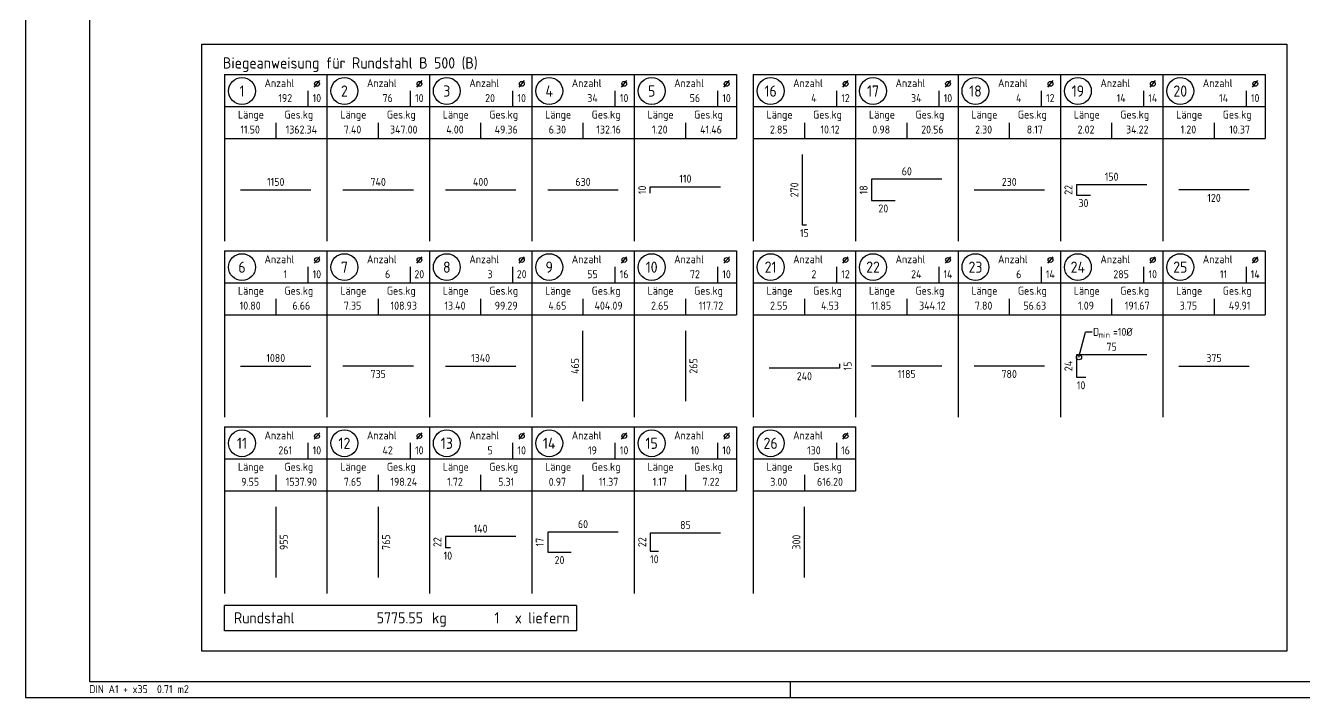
# Model space of a CAD drawing. Extents: x 0 to 76.8, y 0 to 29.7.
# Drawn here: x 0 to 19.98, y 0 to 10.49 of the extents above; entities that cross this region are included whole.
import ezdxf
from ezdxf.enums import TextEntityAlignment as Align

# ---------------------------------------------------------------- set-up
doc = ezdxf.new("R2010")
doc.units = 0
doc.header["$LTSCALE"] = 0.5
doc.linetypes.add('AUSGEZOGEN', pattern=[1000.01, 1000, 0.01])
for name, color, linetype in [('HILFE', 7, 'Continuous'), ('RAHMEN', 7, 'Continuous'), ('RND', 7, 'Continuous'), ('RND_BILD', 7, 'Continuous'), ('TEXT', 7, 'Continuous')]:
    doc.layers.add(name, color=color, linetype=linetype)
doc.styles.add('txt', font='isocp.shx')

# ---------------------------------------------------------------- blocks, each defined once
blk = doc.blocks.new('A1-35-0')
at = {"layer": 'RAHMEN'}
for p, q in [((0, 59.4), (0, 0)), ((0, 0), (118.9, 0))]:
    blk.add_line(p, q, dxfattribs=at)
at = {"layer": 'RAHMEN', "color": 5}
for p, q in [((2, 58.9), (2, 0.5)), ((2, 0.5), (118.4, 0.5))]:
    blk.add_line(p, q, dxfattribs=at)
at = {"layer": 'RAHMEN', "color": 7}
blk.add_line((23.9, 0), (23.9, 0.5), dxfattribs=at)
at = {"layer": 'RAHMEN', "color": 7, "style": 'txt'}
blk.add_text('DIN A1 + x35  0.71 m2', height=0.25, dxfattribs=at).set_placement((1.989, 0.133))
blk = doc.blocks.new('RND_LIS2')
at = {"layer": 'RND', "color": 3, "linetype": 'Continuous'}
for p, q in [((0, 0), (0, -5.2)), ((0, 0), (3.2, 0)), ((3.2, 0), (3.2, -2)), ((2.6, -0.503), (2.6, -1)), ((0, -1), (3.2, -1)), ((1.6, -1.503), (1.6, -2)), ((0, -2), (3.2, -2))]:
    blk.add_line(p, q, dxfattribs=at)
at = {"layer": 'RND', "color": 7, "linetype": 'Continuous'}
blk.add_line((2.805, -0.39), (2.973, -0.186), dxfattribs=at)
at = {"layer": 'RND', "color": 1, "linetype": 'Continuous'}
blk.add_circle((0.545, -0.513), 0.42, dxfattribs=at)
at = {"layer": 'RND', "color": 7, "linetype": 'Continuous'}
blk.add_circle((2.889, -0.288), 0.075, dxfattribs=at)
at = {"layer": 'RND', "color": 7, "linetype": 'Continuous', "style": 'txt'}
for s, p in [('Anzahl', (1.249, -0.391)), ('Länge', (0.42, -1.373)), ('Ges.kg', (1.872, -1.373))]:
    blk.add_text(s, height=0.25, dxfattribs=at).set_placement(p)
at = {"layer": 'RND', "color": 1, "linetype": 'Continuous', "style": 'txt'}
blk.add_attdef('POS1', text='', height=0.35, dxfattribs=at).set_placement((0.545, -0.513), align=Align.MIDDLE)
at = {"layer": 'RND', "color": 7, "linetype": 'Continuous', "style": 'txt'}
for tag, p in [('STK1', (1.897, -0.859)), ('DS1', (2.885, -0.859)), ('LANG1', (0.8, -1.841)), ('GEW', (2.4, -1.841))]:
    blk.add_attdef(tag, text='', height=0.25, dxfattribs=at).set_placement(p, align=Align.CENTER)
blk = doc.blocks.new('RND_SUM')
at = {"layer": 'RND', "color": 5, "linetype": 'Continuous'}
for p, q in [((0, 0), (0, 0.8)), ((11, 0.8), (0, 0.8)), ((11, 0.8), (11, 0)), ((11, 0), (0, 0))]:
    blk.add_line(p, q, dxfattribs=at)
at = {"layer": 'RND', "color": 1, "linetype": 'Continuous', "style": 'txt'}
for s, p in [('Rundstahl', (0.292, 0.235)), ('kg', (6.483, 0.235))]:
    blk.add_text(s, height=0.35, dxfattribs=at).set_placement(p)
blk.add_text('x liefern', height=0.35, dxfattribs=at).set_placement((10.784, 0.235), align=Align.RIGHT)
for tag, p in [('RND-S', (6.203, 0.235)), ('RND-Z', (8.59, 0.235))]:
    blk.add_attdef(tag, text='', height=0.35, dxfattribs=at).set_placement(p, align=Align.RIGHT)

msp = doc.modelspace()

# ---------------------------------------------------------------- linework, layer by layer
at = {"layer": 'HILFE', "color": 102, "linetype": 'AUSGEZOGEN'}
for p in [(16.4573, 5.3107), (16.6642, 5.7054)]:
    msp.add_line(p, (16.5568, 5.7054), dxfattribs=at)
msp.add_circle((16.4573, 5.3107), 0.04, dxfattribs=at)
at = {"layer": 'RND_BILD', "color": 1, "linetype": 'AUSGEZOGEN'}
for points in [[(12.1978, 7.3747), (12.1367, 7.3747), (12.1367, 8.4747)], [(14.3173, 8.0897), (13.2173, 8.0897), (13.2173, 7.7597), (13.5839, 7.7597)], [(17.5173, 8.0054), (16.4173, 8.0054), (16.4173, 7.844), (16.6373, 7.844)], [(3.3585, 7.9247), (4.4585, 7.9247)], [(4.9585, 7.9247), (6.0585, 7.9247)], [(6.5585, 7.9247), (7.6585, 7.9247)], [(8.1585, 7.9247), (9.2585, 7.9247)], [(9.7585, 7.8747), (9.7585, 7.9747), (10.8585, 7.9747)], [(14.8173, 7.9247), (15.9173, 7.9247)], [(19.1173, 7.9247), (18.0173, 7.9247)], [(8.7085, 4.6247), (8.7085, 5.7247)], [(10.3085, 5.7247), (10.3085, 4.6247)], [(12.7173, 5.2091), (12.7173, 5.1403), (11.6173, 5.1403)], [(17.5173, 5.3507), (16.4173, 5.3507), (16.4173, 4.9987), (16.5639, 4.9987)], [(3.3585, 5.1747), (4.4585, 5.1747)], [(6.0585, 5.1747), (4.9585, 5.1747)], [(6.5585, 5.1747), (7.6585, 5.1747)], [(14.3173, 5.1747), (13.2173, 5.1747)], [(15.9173, 5.1747), (14.8173, 5.1747)], [(18.0173, 5.1747), (19.1173, 5.1747)], [(3.9085, 2.9747), (3.9085, 1.8747)], [(5.5085, 2.9747), (5.5085, 1.8747)], [(12.1673, 1.8747), (12.1673, 2.9747)], [(7.6585, 2.5111), (6.5585, 2.5111), (6.5585, 2.3383), (6.6371, 2.3383)], [(9.2585, 2.5805), (8.1585, 2.5805), (8.1585, 2.2689), (8.5252, 2.2689)], [(10.8585, 2.5671), (9.7585, 2.5671), (9.7585, 2.2823), (9.8879, 2.2823)]]:
    msp.add_lwpolyline(points, dxfattribs=at)
at = {"layer": 'TEXT', "color": 1, "linetype": 'AUSGEZOGEN'}
msp.add_lwpolyline([(2.7545, 10.1996), (19.703, 10.1996), (19.703, 0.7223), (2.7545, 0.7223)], close=True, dxfattribs=at)

# ---------------------------------------------------------------- block references
at = {"layer": 'RAHMEN', "xscale": 0.5, "yscale": 0.5, "zscale": 0.5}
msp.add_blockref('A1-35-0', (0, 0), dxfattribs=at)
at = {"layer": 'RND_BILD', "color": 6, "linetype": 'AUSGEZOGEN', "xscale": 0.5, "yscale": 0.5, "zscale": 0.5}
for p, values in [((3.1085, 9.7247), {'POS1': '1', 'STK1': '192', 'DS1': '10', 'LANG1': '11.50', 'GEW': '1362.34'}), ((11.3673, 6.9747), {'POS1': '21', 'STK1': '2', 'DS1': '12', 'LANG1': '2.55', 'GEW': '4.53'})]:
    msp.add_blockref('RND_LIS2', p, dxfattribs=at).add_auto_attribs(values)
at = {"layer": 'RND_BILD', "color": 7, "linetype": 'AUSGEZOGEN', "xscale": 0.5, "yscale": 0.5, "zscale": 0.5}
for name, p, values in [('RND_LIS2', (4.7085, 9.7247), {'POS1': '2', 'STK1': '76', 'DS1': '10', 'LANG1': '7.40', 'GEW': '347.00'}), ('RND_LIS2', (6.3085, 9.7247), {'POS1': '3', 'STK1': '20', 'DS1': '10', 'LANG1': '4.00', 'GEW': '49.36'}), ('RND_LIS2', (7.9085, 9.7247), {'POS1': '4', 'STK1': '34', 'DS1': '10', 'LANG1': '6.30', 'GEW': '132.16'}), ('RND_LIS2', (9.5085, 9.7247), {'POS1': '5', 'STK1': '56', 'DS1': '10', 'LANG1': '1.20', 'GEW': '41.46'}), ('RND_LIS2', (11.3673, 9.7247), {'POS1': '16', 'STK1': '4', 'DS1': '12', 'LANG1': '2.85', 'GEW': '10.12'}), ('RND_LIS2', (12.9673, 9.7247), {'POS1': '17', 'STK1': '34', 'DS1': '10', 'LANG1': '0.98', 'GEW': '20.56'}), ('RND_LIS2', (14.5673, 9.7247), {'POS1': '18', 'STK1': '4', 'DS1': '12', 'LANG1': '2.30', 'GEW': '8.17'}), ('RND_LIS2', (16.1673, 9.7247), {'POS1': '19', 'STK1': '14', 'DS1': '14', 'LANG1': '2.02', 'GEW': '34.22'}), ('RND_LIS2', (17.7673, 9.7247), {'POS1': '20', 'STK1': '14', 'DS1': '10', 'LANG1': '1.20', 'GEW': '10.37'}), ('RND_LIS2', (3.1085, 6.9747), {'POS1': '6', 'STK1': '1', 'DS1': '10', 'LANG1': '10.80', 'GEW': '6.66'}), ('RND_LIS2', (4.7085, 6.9747), {'POS1': '7', 'STK1': '6', 'DS1': '20', 'LANG1': '7.35', 'GEW': '108.93'}), ('RND_LIS2', (6.3085, 6.9747), {'POS1': '8', 'STK1': '3', 'DS1': '20', 'LANG1': '13.40', 'GEW': '99.29'}), ('RND_LIS2', (7.9085, 6.9747), {'POS1': '9', 'STK1': '55', 'DS1': '16', 'LANG1': '4.65', 'GEW': '404.09'}), ('RND_LIS2', (9.5085, 6.9747), {'POS1': '10', 'STK1': '72', 'DS1': '10', 'LANG1': '2.65', 'GEW': '117.72'}), ('RND_LIS2', (12.9673, 6.9747), {'POS1': '22', 'STK1': '24', 'DS1': '14', 'LANG1': '11.85', 'GEW': '344.12'}), ('RND_LIS2', (14.5673, 6.9747), {'POS1': '23', 'STK1': '6', 'DS1': '14', 'LANG1': '7.80', 'GEW': '56.63'}), ('RND_LIS2', (16.1673, 6.9747), {'POS1': '24', 'STK1': '285', 'DS1': '10', 'LANG1': '1.09', 'GEW': '191.67'}), ('RND_LIS2', (17.7673, 6.9747), {'POS1': '25', 'STK1': '11', 'DS1': '14', 'LANG1': '3.75', 'GEW': '49.91'}), ('RND_LIS2', (3.1085, 4.2247), {'POS1': '11', 'STK1': '261', 'DS1': '10', 'LANG1': '9.55', 'GEW': '1537.90'}), ('RND_LIS2', (4.7085, 4.2247), {'POS1': '12', 'STK1': '42', 'DS1': '10', 'LANG1': '7.65', 'GEW': '198.24'}), ('RND_LIS2', (6.3085, 4.2247), {'POS1': '13', 'STK1': '5', 'DS1': '10', 'LANG1': '1.72', 'GEW': '5.31'}), ('RND_LIS2', (7.9085, 4.2247), {'POS1': '14', 'STK1': '19', 'DS1': '10', 'LANG1': '0.97', 'GEW': '11.37'}), ('RND_LIS2', (9.5085, 4.2247), {'POS1': '15', 'STK1': '10', 'DS1': '10', 'LANG1': '1.17', 'GEW': '7.22'}), ('RND_LIS2', (11.3673, 4.2247), {'POS1': '26', 'STK1': '130', 'DS1': '16', 'LANG1': '3.00', 'GEW': '616.20'}), ('RND_SUM', (3.1085, 1.0375), {'RND-S': '5775.55', 'RND-Z': '1'})]:
    msp.add_blockref(name, p, dxfattribs=at).add_auto_attribs(values)

# ---------------------------------------------------------------- texts
at = {"layer": 'RND_BILD', "color": 7, "linetype": 'AUSGEZOGEN', "style": 'txt'}
for s, p in [('60', (13.7673, 8.2147)), ('150', (16.9673, 8.1304)), ('1150', (3.9085, 8.0497)), ('740', (5.5085, 8.0497)), ('400', (7.1085, 8.0497)), ('630', (8.7085, 8.0497)), ('110', (10.3085, 8.0997)), ('120', (18.5673, 7.7997)), ('20', (13.4006, 7.6347)), ('30', (16.5273, 7.719)), ('15', (12.1673, 7.2497)), ('75', (16.9673, 5.4757)), ('1080', (3.9085, 5.2997)), ('1340', (7.1085, 5.2997)), ('240', (12.1673, 5.0153)), ('1185', (13.7673, 5.0497)), ('780', (15.3673, 5.0497)), ('10', (16.4906, 4.8737)), ('140', (7.1085, 2.6361)), ('60', (8.7085, 2.7055)), ('85', (10.3085, 2.6921)), ('10', (6.5978, 2.2133)), ('20', (8.3418, 2.1439)), ('10', (9.8232, 2.1573))]:
    msp.add_text(s, height=0.125, dxfattribs=at).set_placement(p, align=Align.MIDDLE)
for s, rotation, p in [('270', 90, (12.0117, 7.9247)), ('230', 360, (15.3673, 8.0497)), ('22', 90, (16.2923, 7.9247)), ('10', 90, (9.6335, 7.9247)), ('18', 90, (13.0923, 7.9247)), ('465', 90, (8.5835, 5.1747)), ('265', 90, (10.4335, 5.1747)), ('15', 90, (12.8423, 5.1747)), ('24', 90, (16.2923, 5.1747)), ('375', 360, (18.5673, 5.2997)), ('735', 360, (5.5085, 5.0497)), ('955', 90, (4.0335, 2.4247)), ('765', 90, (5.6335, 2.4247)), ('22', 90, (6.4335, 2.4247)), ('17', 90, (8.0335, 2.4247)), ('22', 90, (9.6335, 2.4247)), ('300', 90, (12.0423, 2.4247))]:
    msp.add_text(s, height=0.125, rotation=rotation, dxfattribs=at).set_placement(p, align=Align.MIDDLE)
at = {"layer": 'TEXT', "color": 1, "linetype": 'AUSGEZOGEN', "style": 'txt'}
msp.add_text('Biegeanweisung für Rundstahl B 500 (B)', height=0.175, dxfattribs=at).set_placement((3.0819, 9.8191))
at = {"layer": 'TEXT', "color": 7, "linetype": 'AUSGEZOGEN', "style": 'txt'}
msp.add_text('D   =10%%C', height=0.125, dxfattribs=at).set_placement((16.6773, 5.6456))
at = {"layer": 'TEXT', "color": 102, "linetype": 'AUSGEZOGEN', "style": 'txt'}
msp.add_text('min', height=0.09, dxfattribs=at).set_placement((16.7607, 5.6159))

doc.saveas('drawing.dxf')
